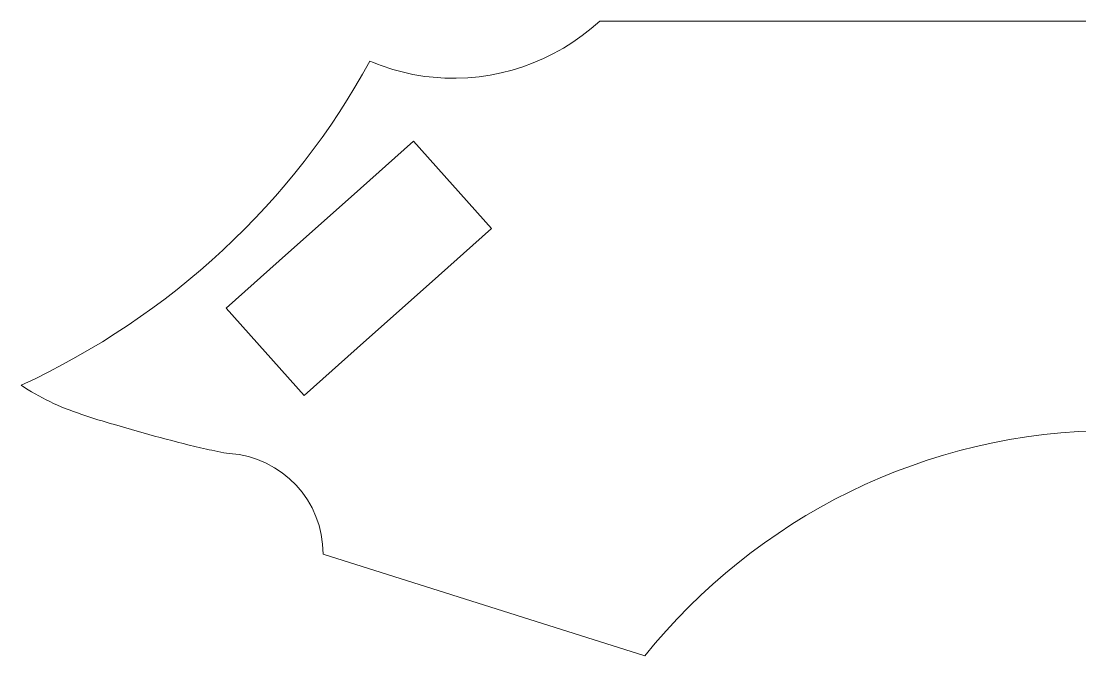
# Model space of a CAD drawing. Header units: centimetres. Extents: x -44 to 44, y -59 to 59.
# Drawn here: x -11.59 to -6.17, y 52.34 to 55.59 of the extents above; entities that cross this region are included whole.
import ezdxf

# ---------------------------------------------------------------- set-up
doc = ezdxf.new("R2010")
doc.units = ezdxf.units.CM
doc.header["$MEASUREMENT"] = 0
doc.layers.add('layer 1', color=7, linetype='Continuous')

msp = doc.modelspace()

# ---------------------------------------------------------------- linework, layer by layer
at = {"layer": 'layer 1', "color": 250, "lineweight": 9}
for points, knots in [([(11.96544, 55.38364), (11.86301, 55.33931), (11.75286, 55.31106), (11.64058, 55.30039), (11.64058, 55.30039), (11.32301, 55.27022), (11.01831, 55.37822), (10.78667, 55.58798), (10.78667, 55.58798), (10.78667, 55.58798), (-8.62809, 55.58798), (-8.62809, 55.58798), (-8.62809, 55.58798), (-8.85973, 55.37822), (-9.16442, 55.27022), (-9.48201, 55.30039), (-9.48201, 55.30039), (-9.5943, 55.31106), (-9.70442, 55.33926), (-9.80685, 55.38362), (-9.80685, 55.38362), (-10.19801, 54.66195), (-10.82627, 54.07665), (-11.59311, 53.72205), (-11.59311, 53.72205), (-11.49949, 53.65961), (-11.39927, 53.61171), (-11.28279, 53.57261), (-11.28279, 53.57261), (-11.2275, 53.55405), (-11.17161, 53.53718), (-11.11571, 53.52058), (-11.11571, 53.52058), (-11.03749, 53.49735), (-10.95898, 53.47506), (-10.88016, 53.45389), (-10.88016, 53.45389), (-10.80178, 53.43283), (-10.72307, 53.41266), (-10.64381, 53.39511), (-10.64381, 53.39511), (-10.60832, 53.38727), (-10.563, 53.37563), (-10.52659, 53.37306), (-10.52659, 53.37306), (-10.25524, 53.35382), (-10.04597, 53.12921), (-10.04595, 52.85717), (-10.04595, 52.85717), (-10.04595, 52.85717), (-8.39779, 52.33571), (-8.39779, 52.33571), (-8.39779, 52.33571), (-7.83126, 53.03846), (-6.96414, 53.48987), (-5.9958, 53.48987), (-5.9958, 53.48987), (-5.9958, 53.48987), (8.15439, 53.48987), (8.15439, 53.48987), (8.15439, 53.48987), (9.12274, 53.48987), (9.98991, 53.03843), (10.55642, 52.33564), (10.55642, 52.33564), (10.55642, 52.33564), (12.20454, 52.85708), (12.20454, 52.85708), (12.20454, 52.85708), (12.20454, 52.85708), (12.20454, 52.85717), (12.20454, 52.85717), (12.20454, 52.85717), (12.20454, 53.12918), (12.41383, 53.35382), (12.68518, 53.37306), (12.68518, 53.37306), (12.72156, 53.37563), (12.76691, 53.38727), (12.80237, 53.39511), (12.80237, 53.39511), (12.88164, 53.41266), (12.96034, 53.43283), (13.03875, 53.45389), (13.03875, 53.45389), (13.11754, 53.47506), (13.19604, 53.49735), (13.27425, 53.52056), (13.27425, 53.52056), (13.33018, 53.53716), (13.38609, 53.55405), (13.44137, 53.57261), (13.44137, 53.57261), (13.55786, 53.61173), (13.65806, 53.65958), (13.7517, 53.72205), (13.7517, 53.72205), (12.98486, 54.07667), (12.35659, 54.66197), (11.96544, 55.38364)], [0, 0, 0, 0, 0.0384615, 0.0384615, 0.0384615, 0.0384615, 0.0769231, 0.0769231, 0.0769231, 0.0769231, 0.1153846, 0.1153846, 0.1153846, 0.1153846, 0.1538462, 0.1538462, 0.1538462, 0.1538462, 0.1923077, 0.1923077, 0.1923077, 0.1923077, 0.2307692, 0.2307692, 0.2307692, 0.2307692, 0.2692308, 0.2692308, 0.2692308, 0.2692308, 0.3076923, 0.3076923, 0.3076923, 0.3076923, 0.3461538, 0.3461538, 0.3461538, 0.3461538, 0.3846154, 0.3846154, 0.3846154, 0.3846154, 0.4230769, 0.4230769, 0.4230769, 0.4230769, 0.4615385, 0.4615385, 0.4615385, 0.4615385, 0.5, 0.5, 0.5, 0.5, 0.5384615, 0.5384615, 0.5384615, 0.5384615, 0.5769231, 0.5769231, 0.5769231, 0.5769231, 0.6153846, 0.6153846, 0.6153846, 0.6153846, 0.6538462, 0.6538462, 0.6538462, 0.6538462, 0.6923077, 0.6923077, 0.6923077, 0.6923077, 0.7307692, 0.7307692, 0.7307692, 0.7307692, 0.7692308, 0.7692308, 0.7692308, 0.7692308, 0.8076923, 0.8076923, 0.8076923, 0.8076923, 0.8461538, 0.8461538, 0.8461538, 0.8461538, 0.8846154, 0.8846154, 0.8846154, 0.8846154, 0.9230769, 0.9230769, 0.9230769, 0.9230769, 1, 1, 1, 1]), ([(-9.90272, 54.68841), (-9.90272, 54.68841), (-9.58292, 54.97371), (-9.58292, 54.97371), (-9.58292, 54.97371), (-9.58292, 54.97371), (-9.18349, 54.52596), (-9.18349, 54.52596), (-9.18349, 54.52596), (-9.18349, 54.52596), (-9.50331, 54.24068), (-9.50331, 54.24068), (-9.50331, 54.24068), (-9.50331, 54.24068), (-9.50329, 54.24066), (-9.50329, 54.24066), (-9.50329, 54.24066), (-9.50329, 54.24066), (-9.82311, 53.95538), (-9.82311, 53.95538), (-9.82311, 53.95538), (-9.82311, 53.95538), (-9.82309, 53.95536), (-9.82309, 53.95536), (-9.82309, 53.95536), (-9.82309, 53.95536), (-10.14291, 53.67008), (-10.14291, 53.67008), (-10.14291, 53.67008), (-10.14291, 53.67008), (-10.54232, 54.11781), (-10.54232, 54.11781), (-10.54232, 54.11781), (-10.54232, 54.11781), (-10.22252, 54.40311), (-10.22252, 54.40311), (-10.22252, 54.40311), (-10.22252, 54.40311), (-9.90272, 54.68841), (-9.90272, 54.68841)], [0, 0, 0, 0, 0.0909091, 0.0909091, 0.0909091, 0.0909091, 0.1818182, 0.1818182, 0.1818182, 0.1818182, 0.2727273, 0.2727273, 0.2727273, 0.2727273, 0.3636364, 0.3636364, 0.3636364, 0.3636364, 0.4545455, 0.4545455, 0.4545455, 0.4545455, 0.5454545, 0.5454545, 0.5454545, 0.5454545, 0.6363636, 0.6363636, 0.6363636, 0.6363636, 0.7272727, 0.7272727, 0.7272727, 0.7272727, 0.8181818, 0.8181818, 0.8181818, 0.8181818, 1, 1, 1, 1])]:
    msp.add_open_spline(points, degree=3, knots=knots, dxfattribs=at)

doc.saveas('drawing.dxf')
